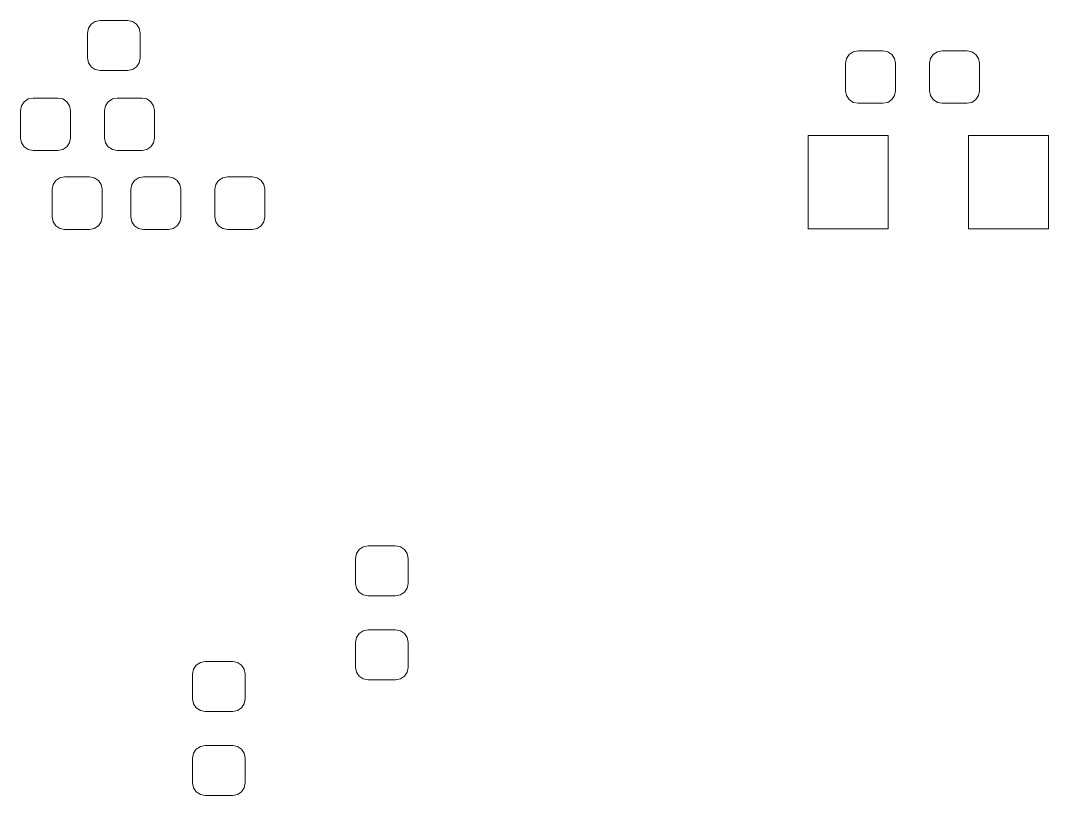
# Model space of a CAD drawing. Header units: millimetres. Extents: x -50 to 46, y -112 to 132.
# Drawn here: x 22.2 to 41.76, y -112.16 to -97.41 of the extents above; entities that cross this region are included whole.
import ezdxf

# ---------------------------------------------------------------- set-up
doc = ezdxf.new("R2010")
doc.units = ezdxf.units.MM
doc.header["$MEASUREMENT"] = 0
doc.layers.add('Layer 1', color=7, linetype='Continuous')

msp = doc.modelspace()

# ---------------------------------------------------------------- linework, layer by layer
at = {"layer": 'Layer 1', "lineweight": 9}
for points, knots in [([(24.2351, -97.4113), (24.2351, -97.4113), (24.326, -97.4294), (24.326, -97.4294), (24.326, -97.4294), (24.326, -97.4294), (24.403, -97.4809), (24.403, -97.4809), (24.403, -97.4809), (24.403, -97.4809), (24.4545, -97.5579), (24.4545, -97.5579), (24.4545, -97.5579), (24.4545, -97.5579), (24.4726, -97.6488), (24.4726, -97.6488), (24.4726, -97.6488), (24.4726, -97.6488), (24.4726, -98.1238), (24.4726, -98.1238), (24.4726, -98.1238), (24.4726, -98.1238), (24.4545, -98.2147), (24.4545, -98.2147), (24.4545, -98.2147), (24.4545, -98.2147), (24.403, -98.2917), (24.403, -98.2917), (24.403, -98.2917), (24.403, -98.2917), (24.326, -98.3432), (24.326, -98.3432), (24.326, -98.3432), (24.326, -98.3432), (24.2351, -98.3613), (24.2351, -98.3613), (24.2351, -98.3613), (24.2351, -98.3613), (23.7101, -98.3613), (23.7101, -98.3613), (23.7101, -98.3613), (23.7101, -98.3613), (23.6192, -98.3432), (23.6192, -98.3432), (23.6192, -98.3432), (23.6192, -98.3432), (23.5422, -98.2917), (23.5422, -98.2917), (23.5422, -98.2917), (23.5422, -98.2917), (23.4907, -98.2147), (23.4907, -98.2147), (23.4907, -98.2147), (23.4907, -98.2147), (23.4726, -98.1238), (23.4726, -98.1238), (23.4726, -98.1238), (23.4726, -98.1238), (23.4726, -97.6488), (23.4726, -97.6488), (23.4726, -97.6488), (23.4726, -97.6488), (23.4907, -97.5579), (23.4907, -97.5579), (23.4907, -97.5579), (23.4907, -97.5579), (23.5422, -97.4809), (23.5422, -97.4809), (23.5422, -97.4809), (23.5422, -97.4809), (23.6192, -97.4294), (23.6192, -97.4294), (23.6192, -97.4294), (23.6192, -97.4294), (23.7101, -97.4113), (23.7101, -97.4113), (23.7101, -97.4113), (23.7101, -97.4113), (24.2351, -97.4113), (24.2351, -97.4113)], [0, 0, 0, 0, 0.047619, 0.047619, 0.047619, 0.047619, 0.0952381, 0.0952381, 0.0952381, 0.0952381, 0.1428571, 0.1428571, 0.1428571, 0.1428571, 0.1904762, 0.1904762, 0.1904762, 0.1904762, 0.2380952, 0.2380952, 0.2380952, 0.2380952, 0.2857143, 0.2857143, 0.2857143, 0.2857143, 0.3333333, 0.3333333, 0.3333333, 0.3333333, 0.3809524, 0.3809524, 0.3809524, 0.3809524, 0.4285714, 0.4285714, 0.4285714, 0.4285714, 0.4761905, 0.4761905, 0.4761905, 0.4761905, 0.5238095, 0.5238095, 0.5238095, 0.5238095, 0.5714286, 0.5714286, 0.5714286, 0.5714286, 0.6190476, 0.6190476, 0.6190476, 0.6190476, 0.6666667, 0.6666667, 0.6666667, 0.6666667, 0.7142857, 0.7142857, 0.7142857, 0.7142857, 0.7619048, 0.7619048, 0.7619048, 0.7619048, 0.8095238, 0.8095238, 0.8095238, 0.8095238, 0.8571429, 0.8571429, 0.8571429, 0.8571429, 0.9047619, 0.9047619, 0.9047619, 0.9047619, 1, 1, 1, 1]), ([(38.8476, -98.7488), (38.8476, -98.7488), (38.8295, -98.8397), (38.8295, -98.8397), (38.8295, -98.8397), (38.8295, -98.8397), (38.778, -98.9167), (38.778, -98.9167), (38.778, -98.9167), (38.778, -98.9167), (38.701, -98.9682), (38.701, -98.9682), (38.701, -98.9682), (38.701, -98.9682), (38.6101, -98.9863), (38.6101, -98.9863), (38.6101, -98.9863), (38.6101, -98.9863), (38.1351, -98.9863), (38.1351, -98.9863), (38.1351, -98.9863), (38.1351, -98.9863), (38.0442, -98.9682), (38.0442, -98.9682), (38.0442, -98.9682), (38.0442, -98.9682), (37.9672, -98.9167), (37.9672, -98.9167), (37.9672, -98.9167), (37.9672, -98.9167), (37.9157, -98.8397), (37.9157, -98.8397), (37.9157, -98.8397), (37.9157, -98.8397), (37.8976, -98.7488), (37.8976, -98.7488), (37.8976, -98.7488), (37.8976, -98.7488), (37.8976, -98.2238), (37.8976, -98.2238), (37.8976, -98.2238), (37.8976, -98.2238), (37.9157, -98.1329), (37.9157, -98.1329), (37.9157, -98.1329), (37.9157, -98.1329), (37.9672, -98.0559), (37.9672, -98.0559), (37.9672, -98.0559), (37.9672, -98.0559), (38.0442, -98.0044), (38.0442, -98.0044), (38.0442, -98.0044), (38.0442, -98.0044), (38.1351, -97.9863), (38.1351, -97.9863), (38.1351, -97.9863), (38.1351, -97.9863), (38.6101, -97.9863), (38.6101, -97.9863), (38.6101, -97.9863), (38.6101, -97.9863), (38.701, -98.0044), (38.701, -98.0044), (38.701, -98.0044), (38.701, -98.0044), (38.778, -98.0559), (38.778, -98.0559), (38.778, -98.0559), (38.778, -98.0559), (38.8295, -98.1329), (38.8295, -98.1329), (38.8295, -98.1329), (38.8295, -98.1329), (38.8476, -98.2238), (38.8476, -98.2238), (38.8476, -98.2238), (38.8476, -98.2238), (38.8476, -98.7488), (38.8476, -98.7488)], [0, 0, 0, 0, 0.047619, 0.047619, 0.047619, 0.047619, 0.0952381, 0.0952381, 0.0952381, 0.0952381, 0.1428571, 0.1428571, 0.1428571, 0.1428571, 0.1904762, 0.1904762, 0.1904762, 0.1904762, 0.2380952, 0.2380952, 0.2380952, 0.2380952, 0.2857143, 0.2857143, 0.2857143, 0.2857143, 0.3333333, 0.3333333, 0.3333333, 0.3333333, 0.3809524, 0.3809524, 0.3809524, 0.3809524, 0.4285714, 0.4285714, 0.4285714, 0.4285714, 0.4761905, 0.4761905, 0.4761905, 0.4761905, 0.5238095, 0.5238095, 0.5238095, 0.5238095, 0.5714286, 0.5714286, 0.5714286, 0.5714286, 0.6190476, 0.6190476, 0.6190476, 0.6190476, 0.6666667, 0.6666667, 0.6666667, 0.6666667, 0.7142857, 0.7142857, 0.7142857, 0.7142857, 0.7619048, 0.7619048, 0.7619048, 0.7619048, 0.8095238, 0.8095238, 0.8095238, 0.8095238, 0.8571429, 0.8571429, 0.8571429, 0.8571429, 0.9047619, 0.9047619, 0.9047619, 0.9047619, 1, 1, 1, 1]), ([(40.4476, -98.7488), (40.4476, -98.7488), (40.4295, -98.8397), (40.4295, -98.8397), (40.4295, -98.8397), (40.4295, -98.8397), (40.378, -98.9167), (40.378, -98.9167), (40.378, -98.9167), (40.378, -98.9167), (40.301, -98.9682), (40.301, -98.9682), (40.301, -98.9682), (40.301, -98.9682), (40.2101, -98.9863), (40.2101, -98.9863), (40.2101, -98.9863), (40.2101, -98.9863), (39.7351, -98.9863), (39.7351, -98.9863), (39.7351, -98.9863), (39.7351, -98.9863), (39.6442, -98.9682), (39.6442, -98.9682), (39.6442, -98.9682), (39.6442, -98.9682), (39.5672, -98.9167), (39.5672, -98.9167), (39.5672, -98.9167), (39.5672, -98.9167), (39.5157, -98.8397), (39.5157, -98.8397), (39.5157, -98.8397), (39.5157, -98.8397), (39.4976, -98.7488), (39.4976, -98.7488), (39.4976, -98.7488), (39.4976, -98.7488), (39.4976, -98.2238), (39.4976, -98.2238), (39.4976, -98.2238), (39.4976, -98.2238), (39.5157, -98.1329), (39.5157, -98.1329), (39.5157, -98.1329), (39.5157, -98.1329), (39.5672, -98.0559), (39.5672, -98.0559), (39.5672, -98.0559), (39.5672, -98.0559), (39.6442, -98.0044), (39.6442, -98.0044), (39.6442, -98.0044), (39.6442, -98.0044), (39.7351, -97.9863), (39.7351, -97.9863), (39.7351, -97.9863), (39.7351, -97.9863), (40.2101, -97.9863), (40.2101, -97.9863), (40.2101, -97.9863), (40.2101, -97.9863), (40.301, -98.0044), (40.301, -98.0044), (40.301, -98.0044), (40.301, -98.0044), (40.378, -98.0559), (40.378, -98.0559), (40.378, -98.0559), (40.378, -98.0559), (40.4295, -98.1329), (40.4295, -98.1329), (40.4295, -98.1329), (40.4295, -98.1329), (40.4476, -98.2238), (40.4476, -98.2238), (40.4476, -98.2238), (40.4476, -98.2238), (40.4476, -98.7488), (40.4476, -98.7488)], [0, 0, 0, 0, 0.047619, 0.047619, 0.047619, 0.047619, 0.0952381, 0.0952381, 0.0952381, 0.0952381, 0.1428571, 0.1428571, 0.1428571, 0.1428571, 0.1904762, 0.1904762, 0.1904762, 0.1904762, 0.2380952, 0.2380952, 0.2380952, 0.2380952, 0.2857143, 0.2857143, 0.2857143, 0.2857143, 0.3333333, 0.3333333, 0.3333333, 0.3333333, 0.3809524, 0.3809524, 0.3809524, 0.3809524, 0.4285714, 0.4285714, 0.4285714, 0.4285714, 0.4761905, 0.4761905, 0.4761905, 0.4761905, 0.5238095, 0.5238095, 0.5238095, 0.5238095, 0.5714286, 0.5714286, 0.5714286, 0.5714286, 0.6190476, 0.6190476, 0.6190476, 0.6190476, 0.6666667, 0.6666667, 0.6666667, 0.6666667, 0.7142857, 0.7142857, 0.7142857, 0.7142857, 0.7619048, 0.7619048, 0.7619048, 0.7619048, 0.8095238, 0.8095238, 0.8095238, 0.8095238, 0.8571429, 0.8571429, 0.8571429, 0.8571429, 0.9047619, 0.9047619, 0.9047619, 0.9047619, 1, 1, 1, 1]), ([(22.1976, -99.1238), (22.1976, -99.1238), (22.2157, -99.0329), (22.2157, -99.0329), (22.2157, -99.0329), (22.2157, -99.0329), (22.2672, -98.9559), (22.2672, -98.9559), (22.2672, -98.9559), (22.2672, -98.9559), (22.3442, -98.9044), (22.3442, -98.9044), (22.3442, -98.9044), (22.3442, -98.9044), (22.4351, -98.8863), (22.4351, -98.8863), (22.4351, -98.8863), (22.4351, -98.8863), (22.9101, -98.8863), (22.9101, -98.8863), (22.9101, -98.8863), (22.9101, -98.8863), (23.001, -98.9044), (23.001, -98.9044), (23.001, -98.9044), (23.001, -98.9044), (23.078, -98.9559), (23.078, -98.9559), (23.078, -98.9559), (23.078, -98.9559), (23.1295, -99.0329), (23.1295, -99.0329), (23.1295, -99.0329), (23.1295, -99.0329), (23.1476, -99.1238), (23.1476, -99.1238), (23.1476, -99.1238), (23.1476, -99.1238), (23.1476, -99.6488), (23.1476, -99.6488), (23.1476, -99.6488), (23.1476, -99.6488), (23.1295, -99.7397), (23.1295, -99.7397), (23.1295, -99.7397), (23.1295, -99.7397), (23.078, -99.8167), (23.078, -99.8167), (23.078, -99.8167), (23.078, -99.8167), (23.001, -99.8682), (23.001, -99.8682), (23.001, -99.8682), (23.001, -99.8682), (22.9101, -99.8863), (22.9101, -99.8863), (22.9101, -99.8863), (22.9101, -99.8863), (22.4351, -99.8863), (22.4351, -99.8863), (22.4351, -99.8863), (22.4351, -99.8863), (22.3442, -99.8682), (22.3442, -99.8682), (22.3442, -99.8682), (22.3442, -99.8682), (22.2672, -99.8167), (22.2672, -99.8167), (22.2672, -99.8167), (22.2672, -99.8167), (22.2157, -99.7397), (22.2157, -99.7397), (22.2157, -99.7397), (22.2157, -99.7397), (22.1976, -99.6488), (22.1976, -99.6488), (22.1976, -99.6488), (22.1976, -99.6488), (22.1976, -99.1238), (22.1976, -99.1238)], [0, 0, 0, 0, 0.047619, 0.047619, 0.047619, 0.047619, 0.0952381, 0.0952381, 0.0952381, 0.0952381, 0.1428571, 0.1428571, 0.1428571, 0.1428571, 0.1904762, 0.1904762, 0.1904762, 0.1904762, 0.2380952, 0.2380952, 0.2380952, 0.2380952, 0.2857143, 0.2857143, 0.2857143, 0.2857143, 0.3333333, 0.3333333, 0.3333333, 0.3333333, 0.3809524, 0.3809524, 0.3809524, 0.3809524, 0.4285714, 0.4285714, 0.4285714, 0.4285714, 0.4761905, 0.4761905, 0.4761905, 0.4761905, 0.5238095, 0.5238095, 0.5238095, 0.5238095, 0.5714286, 0.5714286, 0.5714286, 0.5714286, 0.6190476, 0.6190476, 0.6190476, 0.6190476, 0.6666667, 0.6666667, 0.6666667, 0.6666667, 0.7142857, 0.7142857, 0.7142857, 0.7142857, 0.7619048, 0.7619048, 0.7619048, 0.7619048, 0.8095238, 0.8095238, 0.8095238, 0.8095238, 0.8571429, 0.8571429, 0.8571429, 0.8571429, 0.9047619, 0.9047619, 0.9047619, 0.9047619, 1, 1, 1, 1]), ([(23.7976, -99.1238), (23.7976, -99.1238), (23.8157, -99.0329), (23.8157, -99.0329), (23.8157, -99.0329), (23.8157, -99.0329), (23.8672, -98.9559), (23.8672, -98.9559), (23.8672, -98.9559), (23.8672, -98.9559), (23.9442, -98.9044), (23.9442, -98.9044), (23.9442, -98.9044), (23.9442, -98.9044), (24.0351, -98.8863), (24.0351, -98.8863), (24.0351, -98.8863), (24.0351, -98.8863), (24.5101, -98.8863), (24.5101, -98.8863), (24.5101, -98.8863), (24.5101, -98.8863), (24.601, -98.9044), (24.601, -98.9044), (24.601, -98.9044), (24.601, -98.9044), (24.678, -98.9559), (24.678, -98.9559), (24.678, -98.9559), (24.678, -98.9559), (24.7295, -99.0329), (24.7295, -99.0329), (24.7295, -99.0329), (24.7295, -99.0329), (24.7476, -99.1238), (24.7476, -99.1238), (24.7476, -99.1238), (24.7476, -99.1238), (24.7476, -99.6488), (24.7476, -99.6488), (24.7476, -99.6488), (24.7476, -99.6488), (24.7295, -99.7397), (24.7295, -99.7397), (24.7295, -99.7397), (24.7295, -99.7397), (24.678, -99.8167), (24.678, -99.8167), (24.678, -99.8167), (24.678, -99.8167), (24.601, -99.8682), (24.601, -99.8682), (24.601, -99.8682), (24.601, -99.8682), (24.5101, -99.8863), (24.5101, -99.8863), (24.5101, -99.8863), (24.5101, -99.8863), (24.0351, -99.8863), (24.0351, -99.8863), (24.0351, -99.8863), (24.0351, -99.8863), (23.9442, -99.8682), (23.9442, -99.8682), (23.9442, -99.8682), (23.9442, -99.8682), (23.8672, -99.8167), (23.8672, -99.8167), (23.8672, -99.8167), (23.8672, -99.8167), (23.8157, -99.7397), (23.8157, -99.7397), (23.8157, -99.7397), (23.8157, -99.7397), (23.7976, -99.6488), (23.7976, -99.6488), (23.7976, -99.6488), (23.7976, -99.6488), (23.7976, -99.1238), (23.7976, -99.1238)], [0, 0, 0, 0, 0.047619, 0.047619, 0.047619, 0.047619, 0.0952381, 0.0952381, 0.0952381, 0.0952381, 0.1428571, 0.1428571, 0.1428571, 0.1428571, 0.1904762, 0.1904762, 0.1904762, 0.1904762, 0.2380952, 0.2380952, 0.2380952, 0.2380952, 0.2857143, 0.2857143, 0.2857143, 0.2857143, 0.3333333, 0.3333333, 0.3333333, 0.3333333, 0.3809524, 0.3809524, 0.3809524, 0.3809524, 0.4285714, 0.4285714, 0.4285714, 0.4285714, 0.4761905, 0.4761905, 0.4761905, 0.4761905, 0.5238095, 0.5238095, 0.5238095, 0.5238095, 0.5714286, 0.5714286, 0.5714286, 0.5714286, 0.6190476, 0.6190476, 0.6190476, 0.6190476, 0.6666667, 0.6666667, 0.6666667, 0.6666667, 0.7142857, 0.7142857, 0.7142857, 0.7142857, 0.7619048, 0.7619048, 0.7619048, 0.7619048, 0.8095238, 0.8095238, 0.8095238, 0.8095238, 0.8571429, 0.8571429, 0.8571429, 0.8571429, 0.9047619, 0.9047619, 0.9047619, 0.9047619, 1, 1, 1, 1]), ([(38.7106, -99.5973), (38.7106, -99.5973), (38.7106, -101.3753), (38.7106, -101.3753), (38.7106, -101.3753), (38.7106, -101.3753), (37.1866, -101.3753), (37.1866, -101.3753), (37.1866, -101.3753), (37.1866, -101.3753), (37.1866, -99.5973), (37.1866, -99.5973), (37.1866, -99.5973), (37.1866, -99.5973), (38.7106, -99.5973), (38.7106, -99.5973)], [0, 0, 0, 0, 0.2, 0.2, 0.2, 0.2, 0.4, 0.4, 0.4, 0.4, 0.6, 0.6, 0.6, 0.6, 1, 1, 1, 1]), ([(41.7586, -99.5973), (41.7586, -99.5973), (41.7586, -101.3753), (41.7586, -101.3753), (41.7586, -101.3753), (41.7586, -101.3753), (40.2346, -101.3753), (40.2346, -101.3753), (40.2346, -101.3753), (40.2346, -101.3753), (40.2346, -99.5973), (40.2346, -99.5973), (40.2346, -99.5973), (40.2346, -99.5973), (41.7586, -99.5973), (41.7586, -99.5973)], [0, 0, 0, 0, 0.2, 0.2, 0.2, 0.2, 0.4, 0.4, 0.4, 0.4, 0.6, 0.6, 0.6, 0.6, 1, 1, 1, 1]), ([(22.7976, -100.6238), (22.7976, -100.6238), (22.8157, -100.5329), (22.8157, -100.5329), (22.8157, -100.5329), (22.8157, -100.5329), (22.8672, -100.4559), (22.8672, -100.4559), (22.8672, -100.4559), (22.8672, -100.4559), (22.9442, -100.4044), (22.9442, -100.4044), (22.9442, -100.4044), (22.9442, -100.4044), (23.0351, -100.3863), (23.0351, -100.3863), (23.0351, -100.3863), (23.0351, -100.3863), (23.5101, -100.3863), (23.5101, -100.3863), (23.5101, -100.3863), (23.5101, -100.3863), (23.601, -100.4044), (23.601, -100.4044), (23.601, -100.4044), (23.601, -100.4044), (23.678, -100.4559), (23.678, -100.4559), (23.678, -100.4559), (23.678, -100.4559), (23.7295, -100.5329), (23.7295, -100.5329), (23.7295, -100.5329), (23.7295, -100.5329), (23.7476, -100.6238), (23.7476, -100.6238), (23.7476, -100.6238), (23.7476, -100.6238), (23.7476, -101.1488), (23.7476, -101.1488), (23.7476, -101.1488), (23.7476, -101.1488), (23.7295, -101.2397), (23.7295, -101.2397), (23.7295, -101.2397), (23.7295, -101.2397), (23.678, -101.3167), (23.678, -101.3167), (23.678, -101.3167), (23.678, -101.3167), (23.601, -101.3682), (23.601, -101.3682), (23.601, -101.3682), (23.601, -101.3682), (23.5101, -101.3863), (23.5101, -101.3863), (23.5101, -101.3863), (23.5101, -101.3863), (23.0351, -101.3863), (23.0351, -101.3863), (23.0351, -101.3863), (23.0351, -101.3863), (22.9442, -101.3682), (22.9442, -101.3682), (22.9442, -101.3682), (22.9442, -101.3682), (22.8672, -101.3167), (22.8672, -101.3167), (22.8672, -101.3167), (22.8672, -101.3167), (22.8157, -101.2397), (22.8157, -101.2397), (22.8157, -101.2397), (22.8157, -101.2397), (22.7976, -101.1488), (22.7976, -101.1488), (22.7976, -101.1488), (22.7976, -101.1488), (22.7976, -100.6238), (22.7976, -100.6238)], [0, 0, 0, 0, 0.047619, 0.047619, 0.047619, 0.047619, 0.0952381, 0.0952381, 0.0952381, 0.0952381, 0.1428571, 0.1428571, 0.1428571, 0.1428571, 0.1904762, 0.1904762, 0.1904762, 0.1904762, 0.2380952, 0.2380952, 0.2380952, 0.2380952, 0.2857143, 0.2857143, 0.2857143, 0.2857143, 0.3333333, 0.3333333, 0.3333333, 0.3333333, 0.3809524, 0.3809524, 0.3809524, 0.3809524, 0.4285714, 0.4285714, 0.4285714, 0.4285714, 0.4761905, 0.4761905, 0.4761905, 0.4761905, 0.5238095, 0.5238095, 0.5238095, 0.5238095, 0.5714286, 0.5714286, 0.5714286, 0.5714286, 0.6190476, 0.6190476, 0.6190476, 0.6190476, 0.6666667, 0.6666667, 0.6666667, 0.6666667, 0.7142857, 0.7142857, 0.7142857, 0.7142857, 0.7619048, 0.7619048, 0.7619048, 0.7619048, 0.8095238, 0.8095238, 0.8095238, 0.8095238, 0.8571429, 0.8571429, 0.8571429, 0.8571429, 0.9047619, 0.9047619, 0.9047619, 0.9047619, 1, 1, 1, 1]), ([(25.2476, -101.1488), (25.2476, -101.1488), (25.2295, -101.2397), (25.2295, -101.2397), (25.2295, -101.2397), (25.2295, -101.2397), (25.178, -101.3167), (25.178, -101.3167), (25.178, -101.3167), (25.178, -101.3167), (25.101, -101.3682), (25.101, -101.3682), (25.101, -101.3682), (25.101, -101.3682), (25.0101, -101.3863), (25.0101, -101.3863), (25.0101, -101.3863), (25.0101, -101.3863), (24.5351, -101.3863), (24.5351, -101.3863), (24.5351, -101.3863), (24.5351, -101.3863), (24.4442, -101.3682), (24.4442, -101.3682), (24.4442, -101.3682), (24.4442, -101.3682), (24.3672, -101.3167), (24.3672, -101.3167), (24.3672, -101.3167), (24.3672, -101.3167), (24.3157, -101.2397), (24.3157, -101.2397), (24.3157, -101.2397), (24.3157, -101.2397), (24.2976, -101.1488), (24.2976, -101.1488), (24.2976, -101.1488), (24.2976, -101.1488), (24.2976, -100.6238), (24.2976, -100.6238), (24.2976, -100.6238), (24.2976, -100.6238), (24.3157, -100.5329), (24.3157, -100.5329), (24.3157, -100.5329), (24.3157, -100.5329), (24.3672, -100.4559), (24.3672, -100.4559), (24.3672, -100.4559), (24.3672, -100.4559), (24.4442, -100.4044), (24.4442, -100.4044), (24.4442, -100.4044), (24.4442, -100.4044), (24.5351, -100.3863), (24.5351, -100.3863), (24.5351, -100.3863), (24.5351, -100.3863), (25.0101, -100.3863), (25.0101, -100.3863), (25.0101, -100.3863), (25.0101, -100.3863), (25.101, -100.4044), (25.101, -100.4044), (25.101, -100.4044), (25.101, -100.4044), (25.178, -100.4559), (25.178, -100.4559), (25.178, -100.4559), (25.178, -100.4559), (25.2295, -100.5329), (25.2295, -100.5329), (25.2295, -100.5329), (25.2295, -100.5329), (25.2476, -100.6238), (25.2476, -100.6238), (25.2476, -100.6238), (25.2476, -100.6238), (25.2476, -101.1488), (25.2476, -101.1488)], [0, 0, 0, 0, 0.047619, 0.047619, 0.047619, 0.047619, 0.0952381, 0.0952381, 0.0952381, 0.0952381, 0.1428571, 0.1428571, 0.1428571, 0.1428571, 0.1904762, 0.1904762, 0.1904762, 0.1904762, 0.2380952, 0.2380952, 0.2380952, 0.2380952, 0.2857143, 0.2857143, 0.2857143, 0.2857143, 0.3333333, 0.3333333, 0.3333333, 0.3333333, 0.3809524, 0.3809524, 0.3809524, 0.3809524, 0.4285714, 0.4285714, 0.4285714, 0.4285714, 0.4761905, 0.4761905, 0.4761905, 0.4761905, 0.5238095, 0.5238095, 0.5238095, 0.5238095, 0.5714286, 0.5714286, 0.5714286, 0.5714286, 0.6190476, 0.6190476, 0.6190476, 0.6190476, 0.6666667, 0.6666667, 0.6666667, 0.6666667, 0.7142857, 0.7142857, 0.7142857, 0.7142857, 0.7619048, 0.7619048, 0.7619048, 0.7619048, 0.8095238, 0.8095238, 0.8095238, 0.8095238, 0.8571429, 0.8571429, 0.8571429, 0.8571429, 0.9047619, 0.9047619, 0.9047619, 0.9047619, 1, 1, 1, 1]), ([(26.8476, -101.1488), (26.8476, -101.1488), (26.8295, -101.2397), (26.8295, -101.2397), (26.8295, -101.2397), (26.8295, -101.2397), (26.778, -101.3167), (26.778, -101.3167), (26.778, -101.3167), (26.778, -101.3167), (26.701, -101.3682), (26.701, -101.3682), (26.701, -101.3682), (26.701, -101.3682), (26.6101, -101.3863), (26.6101, -101.3863), (26.6101, -101.3863), (26.6101, -101.3863), (26.1351, -101.3863), (26.1351, -101.3863), (26.1351, -101.3863), (26.1351, -101.3863), (26.0442, -101.3682), (26.0442, -101.3682), (26.0442, -101.3682), (26.0442, -101.3682), (25.9672, -101.3167), (25.9672, -101.3167), (25.9672, -101.3167), (25.9672, -101.3167), (25.9157, -101.2397), (25.9157, -101.2397), (25.9157, -101.2397), (25.9157, -101.2397), (25.8976, -101.1488), (25.8976, -101.1488), (25.8976, -101.1488), (25.8976, -101.1488), (25.8976, -100.6238), (25.8976, -100.6238), (25.8976, -100.6238), (25.8976, -100.6238), (25.9157, -100.5329), (25.9157, -100.5329), (25.9157, -100.5329), (25.9157, -100.5329), (25.9672, -100.4559), (25.9672, -100.4559), (25.9672, -100.4559), (25.9672, -100.4559), (26.0442, -100.4044), (26.0442, -100.4044), (26.0442, -100.4044), (26.0442, -100.4044), (26.1351, -100.3863), (26.1351, -100.3863), (26.1351, -100.3863), (26.1351, -100.3863), (26.6101, -100.3863), (26.6101, -100.3863), (26.6101, -100.3863), (26.6101, -100.3863), (26.701, -100.4044), (26.701, -100.4044), (26.701, -100.4044), (26.701, -100.4044), (26.778, -100.4559), (26.778, -100.4559), (26.778, -100.4559), (26.778, -100.4559), (26.8295, -100.5329), (26.8295, -100.5329), (26.8295, -100.5329), (26.8295, -100.5329), (26.8476, -100.6238), (26.8476, -100.6238), (26.8476, -100.6238), (26.8476, -100.6238), (26.8476, -101.1488), (26.8476, -101.1488)], [0, 0, 0, 0, 0.047619, 0.047619, 0.047619, 0.047619, 0.0952381, 0.0952381, 0.0952381, 0.0952381, 0.1428571, 0.1428571, 0.1428571, 0.1428571, 0.1904762, 0.1904762, 0.1904762, 0.1904762, 0.2380952, 0.2380952, 0.2380952, 0.2380952, 0.2857143, 0.2857143, 0.2857143, 0.2857143, 0.3333333, 0.3333333, 0.3333333, 0.3333333, 0.3809524, 0.3809524, 0.3809524, 0.3809524, 0.4285714, 0.4285714, 0.4285714, 0.4285714, 0.4761905, 0.4761905, 0.4761905, 0.4761905, 0.5238095, 0.5238095, 0.5238095, 0.5238095, 0.5714286, 0.5714286, 0.5714286, 0.5714286, 0.6190476, 0.6190476, 0.6190476, 0.6190476, 0.6666667, 0.6666667, 0.6666667, 0.6666667, 0.7142857, 0.7142857, 0.7142857, 0.7142857, 0.7619048, 0.7619048, 0.7619048, 0.7619048, 0.8095238, 0.8095238, 0.8095238, 0.8095238, 0.8571429, 0.8571429, 0.8571429, 0.8571429, 0.9047619, 0.9047619, 0.9047619, 0.9047619, 1, 1, 1, 1]), ([(29.3351, -107.4113), (29.3351, -107.4113), (29.426, -107.4294), (29.426, -107.4294), (29.426, -107.4294), (29.426, -107.4294), (29.503, -107.4809), (29.503, -107.4809), (29.503, -107.4809), (29.503, -107.4809), (29.5545, -107.5579), (29.5545, -107.5579), (29.5545, -107.5579), (29.5545, -107.5579), (29.5726, -107.6488), (29.5726, -107.6488), (29.5726, -107.6488), (29.5726, -107.6488), (29.5726, -108.1238), (29.5726, -108.1238), (29.5726, -108.1238), (29.5726, -108.1238), (29.5545, -108.2147), (29.5545, -108.2147), (29.5545, -108.2147), (29.5545, -108.2147), (29.503, -108.2917), (29.503, -108.2917), (29.503, -108.2917), (29.503, -108.2917), (29.426, -108.3432), (29.426, -108.3432), (29.426, -108.3432), (29.426, -108.3432), (29.3351, -108.3613), (29.3351, -108.3613), (29.3351, -108.3613), (29.3351, -108.3613), (28.8101, -108.3613), (28.8101, -108.3613), (28.8101, -108.3613), (28.8101, -108.3613), (28.7192, -108.3432), (28.7192, -108.3432), (28.7192, -108.3432), (28.7192, -108.3432), (28.6422, -108.2917), (28.6422, -108.2917), (28.6422, -108.2917), (28.6422, -108.2917), (28.5907, -108.2147), (28.5907, -108.2147), (28.5907, -108.2147), (28.5907, -108.2147), (28.5726, -108.1238), (28.5726, -108.1238), (28.5726, -108.1238), (28.5726, -108.1238), (28.5726, -107.6488), (28.5726, -107.6488), (28.5726, -107.6488), (28.5726, -107.6488), (28.5907, -107.5579), (28.5907, -107.5579), (28.5907, -107.5579), (28.5907, -107.5579), (28.6422, -107.4809), (28.6422, -107.4809), (28.6422, -107.4809), (28.6422, -107.4809), (28.7192, -107.4294), (28.7192, -107.4294), (28.7192, -107.4294), (28.7192, -107.4294), (28.8101, -107.4113), (28.8101, -107.4113), (28.8101, -107.4113), (28.8101, -107.4113), (29.3351, -107.4113), (29.3351, -107.4113)], [0, 0, 0, 0, 0.047619, 0.047619, 0.047619, 0.047619, 0.0952381, 0.0952381, 0.0952381, 0.0952381, 0.1428571, 0.1428571, 0.1428571, 0.1428571, 0.1904762, 0.1904762, 0.1904762, 0.1904762, 0.2380952, 0.2380952, 0.2380952, 0.2380952, 0.2857143, 0.2857143, 0.2857143, 0.2857143, 0.3333333, 0.3333333, 0.3333333, 0.3333333, 0.3809524, 0.3809524, 0.3809524, 0.3809524, 0.4285714, 0.4285714, 0.4285714, 0.4285714, 0.4761905, 0.4761905, 0.4761905, 0.4761905, 0.5238095, 0.5238095, 0.5238095, 0.5238095, 0.5714286, 0.5714286, 0.5714286, 0.5714286, 0.6190476, 0.6190476, 0.6190476, 0.6190476, 0.6666667, 0.6666667, 0.6666667, 0.6666667, 0.7142857, 0.7142857, 0.7142857, 0.7142857, 0.7619048, 0.7619048, 0.7619048, 0.7619048, 0.8095238, 0.8095238, 0.8095238, 0.8095238, 0.8571429, 0.8571429, 0.8571429, 0.8571429, 0.9047619, 0.9047619, 0.9047619, 0.9047619, 1, 1, 1, 1]), ([(29.3351, -109.0113), (29.3351, -109.0113), (29.426, -109.0294), (29.426, -109.0294), (29.426, -109.0294), (29.426, -109.0294), (29.503, -109.0809), (29.503, -109.0809), (29.503, -109.0809), (29.503, -109.0809), (29.5545, -109.1579), (29.5545, -109.1579), (29.5545, -109.1579), (29.5545, -109.1579), (29.5726, -109.2488), (29.5726, -109.2488), (29.5726, -109.2488), (29.5726, -109.2488), (29.5726, -109.7238), (29.5726, -109.7238), (29.5726, -109.7238), (29.5726, -109.7238), (29.5545, -109.8147), (29.5545, -109.8147), (29.5545, -109.8147), (29.5545, -109.8147), (29.503, -109.8917), (29.503, -109.8917), (29.503, -109.8917), (29.503, -109.8917), (29.426, -109.9432), (29.426, -109.9432), (29.426, -109.9432), (29.426, -109.9432), (29.3351, -109.9613), (29.3351, -109.9613), (29.3351, -109.9613), (29.3351, -109.9613), (28.8101, -109.9613), (28.8101, -109.9613), (28.8101, -109.9613), (28.8101, -109.9613), (28.7192, -109.9432), (28.7192, -109.9432), (28.7192, -109.9432), (28.7192, -109.9432), (28.6422, -109.8917), (28.6422, -109.8917), (28.6422, -109.8917), (28.6422, -109.8917), (28.5907, -109.8147), (28.5907, -109.8147), (28.5907, -109.8147), (28.5907, -109.8147), (28.5726, -109.7238), (28.5726, -109.7238), (28.5726, -109.7238), (28.5726, -109.7238), (28.5726, -109.2488), (28.5726, -109.2488), (28.5726, -109.2488), (28.5726, -109.2488), (28.5907, -109.1579), (28.5907, -109.1579), (28.5907, -109.1579), (28.5907, -109.1579), (28.6422, -109.0809), (28.6422, -109.0809), (28.6422, -109.0809), (28.6422, -109.0809), (28.7192, -109.0294), (28.7192, -109.0294), (28.7192, -109.0294), (28.7192, -109.0294), (28.8101, -109.0113), (28.8101, -109.0113), (28.8101, -109.0113), (28.8101, -109.0113), (29.3351, -109.0113), (29.3351, -109.0113)], [0, 0, 0, 0, 0.047619, 0.047619, 0.047619, 0.047619, 0.0952381, 0.0952381, 0.0952381, 0.0952381, 0.1428571, 0.1428571, 0.1428571, 0.1428571, 0.1904762, 0.1904762, 0.1904762, 0.1904762, 0.2380952, 0.2380952, 0.2380952, 0.2380952, 0.2857143, 0.2857143, 0.2857143, 0.2857143, 0.3333333, 0.3333333, 0.3333333, 0.3333333, 0.3809524, 0.3809524, 0.3809524, 0.3809524, 0.4285714, 0.4285714, 0.4285714, 0.4285714, 0.4761905, 0.4761905, 0.4761905, 0.4761905, 0.5238095, 0.5238095, 0.5238095, 0.5238095, 0.5714286, 0.5714286, 0.5714286, 0.5714286, 0.6190476, 0.6190476, 0.6190476, 0.6190476, 0.6666667, 0.6666667, 0.6666667, 0.6666667, 0.7142857, 0.7142857, 0.7142857, 0.7142857, 0.7619048, 0.7619048, 0.7619048, 0.7619048, 0.8095238, 0.8095238, 0.8095238, 0.8095238, 0.8571429, 0.8571429, 0.8571429, 0.8571429, 0.9047619, 0.9047619, 0.9047619, 0.9047619, 1, 1, 1, 1]), ([(26.2351, -109.6113), (26.2351, -109.6113), (26.326, -109.6294), (26.326, -109.6294), (26.326, -109.6294), (26.326, -109.6294), (26.403, -109.6809), (26.403, -109.6809), (26.403, -109.6809), (26.403, -109.6809), (26.4545, -109.7579), (26.4545, -109.7579), (26.4545, -109.7579), (26.4545, -109.7579), (26.4726, -109.8488), (26.4726, -109.8488), (26.4726, -109.8488), (26.4726, -109.8488), (26.4726, -110.3238), (26.4726, -110.3238), (26.4726, -110.3238), (26.4726, -110.3238), (26.4545, -110.4147), (26.4545, -110.4147), (26.4545, -110.4147), (26.4545, -110.4147), (26.403, -110.4917), (26.403, -110.4917), (26.403, -110.4917), (26.403, -110.4917), (26.326, -110.5432), (26.326, -110.5432), (26.326, -110.5432), (26.326, -110.5432), (26.2351, -110.5613), (26.2351, -110.5613), (26.2351, -110.5613), (26.2351, -110.5613), (25.7101, -110.5613), (25.7101, -110.5613), (25.7101, -110.5613), (25.7101, -110.5613), (25.6192, -110.5432), (25.6192, -110.5432), (25.6192, -110.5432), (25.6192, -110.5432), (25.5422, -110.4917), (25.5422, -110.4917), (25.5422, -110.4917), (25.5422, -110.4917), (25.4907, -110.4147), (25.4907, -110.4147), (25.4907, -110.4147), (25.4907, -110.4147), (25.4726, -110.3238), (25.4726, -110.3238), (25.4726, -110.3238), (25.4726, -110.3238), (25.4726, -109.8488), (25.4726, -109.8488), (25.4726, -109.8488), (25.4726, -109.8488), (25.4907, -109.7579), (25.4907, -109.7579), (25.4907, -109.7579), (25.4907, -109.7579), (25.5422, -109.6809), (25.5422, -109.6809), (25.5422, -109.6809), (25.5422, -109.6809), (25.6192, -109.6294), (25.6192, -109.6294), (25.6192, -109.6294), (25.6192, -109.6294), (25.7101, -109.6113), (25.7101, -109.6113), (25.7101, -109.6113), (25.7101, -109.6113), (26.2351, -109.6113), (26.2351, -109.6113)], [0, 0, 0, 0, 0.047619, 0.047619, 0.047619, 0.047619, 0.0952381, 0.0952381, 0.0952381, 0.0952381, 0.1428571, 0.1428571, 0.1428571, 0.1428571, 0.1904762, 0.1904762, 0.1904762, 0.1904762, 0.2380952, 0.2380952, 0.2380952, 0.2380952, 0.2857143, 0.2857143, 0.2857143, 0.2857143, 0.3333333, 0.3333333, 0.3333333, 0.3333333, 0.3809524, 0.3809524, 0.3809524, 0.3809524, 0.4285714, 0.4285714, 0.4285714, 0.4285714, 0.4761905, 0.4761905, 0.4761905, 0.4761905, 0.5238095, 0.5238095, 0.5238095, 0.5238095, 0.5714286, 0.5714286, 0.5714286, 0.5714286, 0.6190476, 0.6190476, 0.6190476, 0.6190476, 0.6666667, 0.6666667, 0.6666667, 0.6666667, 0.7142857, 0.7142857, 0.7142857, 0.7142857, 0.7619048, 0.7619048, 0.7619048, 0.7619048, 0.8095238, 0.8095238, 0.8095238, 0.8095238, 0.8571429, 0.8571429, 0.8571429, 0.8571429, 0.9047619, 0.9047619, 0.9047619, 0.9047619, 1, 1, 1, 1]), ([(26.2351, -111.2113), (26.2351, -111.2113), (26.326, -111.2294), (26.326, -111.2294), (26.326, -111.2294), (26.326, -111.2294), (26.403, -111.2809), (26.403, -111.2809), (26.403, -111.2809), (26.403, -111.2809), (26.4545, -111.3579), (26.4545, -111.3579), (26.4545, -111.3579), (26.4545, -111.3579), (26.4726, -111.4488), (26.4726, -111.4488), (26.4726, -111.4488), (26.4726, -111.4488), (26.4726, -111.9238), (26.4726, -111.9238), (26.4726, -111.9238), (26.4726, -111.9238), (26.4545, -112.0147), (26.4545, -112.0147), (26.4545, -112.0147), (26.4545, -112.0147), (26.403, -112.0917), (26.403, -112.0917), (26.403, -112.0917), (26.403, -112.0917), (26.326, -112.1432), (26.326, -112.1432), (26.326, -112.1432), (26.326, -112.1432), (26.2351, -112.1613), (26.2351, -112.1613), (26.2351, -112.1613), (26.2351, -112.1613), (25.7101, -112.1613), (25.7101, -112.1613), (25.7101, -112.1613), (25.7101, -112.1613), (25.6192, -112.1432), (25.6192, -112.1432), (25.6192, -112.1432), (25.6192, -112.1432), (25.5422, -112.0917), (25.5422, -112.0917), (25.5422, -112.0917), (25.5422, -112.0917), (25.4907, -112.0147), (25.4907, -112.0147), (25.4907, -112.0147), (25.4907, -112.0147), (25.4726, -111.9238), (25.4726, -111.9238), (25.4726, -111.9238), (25.4726, -111.9238), (25.4726, -111.4488), (25.4726, -111.4488), (25.4726, -111.4488), (25.4726, -111.4488), (25.4907, -111.3579), (25.4907, -111.3579), (25.4907, -111.3579), (25.4907, -111.3579), (25.5422, -111.2809), (25.5422, -111.2809), (25.5422, -111.2809), (25.5422, -111.2809), (25.6192, -111.2294), (25.6192, -111.2294), (25.6192, -111.2294), (25.6192, -111.2294), (25.7101, -111.2113), (25.7101, -111.2113), (25.7101, -111.2113), (25.7101, -111.2113), (26.2351, -111.2113), (26.2351, -111.2113)], [0, 0, 0, 0, 0.047619, 0.047619, 0.047619, 0.047619, 0.0952381, 0.0952381, 0.0952381, 0.0952381, 0.1428571, 0.1428571, 0.1428571, 0.1428571, 0.1904762, 0.1904762, 0.1904762, 0.1904762, 0.2380952, 0.2380952, 0.2380952, 0.2380952, 0.2857143, 0.2857143, 0.2857143, 0.2857143, 0.3333333, 0.3333333, 0.3333333, 0.3333333, 0.3809524, 0.3809524, 0.3809524, 0.3809524, 0.4285714, 0.4285714, 0.4285714, 0.4285714, 0.4761905, 0.4761905, 0.4761905, 0.4761905, 0.5238095, 0.5238095, 0.5238095, 0.5238095, 0.5714286, 0.5714286, 0.5714286, 0.5714286, 0.6190476, 0.6190476, 0.6190476, 0.6190476, 0.6666667, 0.6666667, 0.6666667, 0.6666667, 0.7142857, 0.7142857, 0.7142857, 0.7142857, 0.7619048, 0.7619048, 0.7619048, 0.7619048, 0.8095238, 0.8095238, 0.8095238, 0.8095238, 0.8571429, 0.8571429, 0.8571429, 0.8571429, 0.9047619, 0.9047619, 0.9047619, 0.9047619, 1, 1, 1, 1])]:
    msp.add_open_spline(points, degree=3, knots=knots, dxfattribs=at)

doc.saveas('drawing.dxf')
